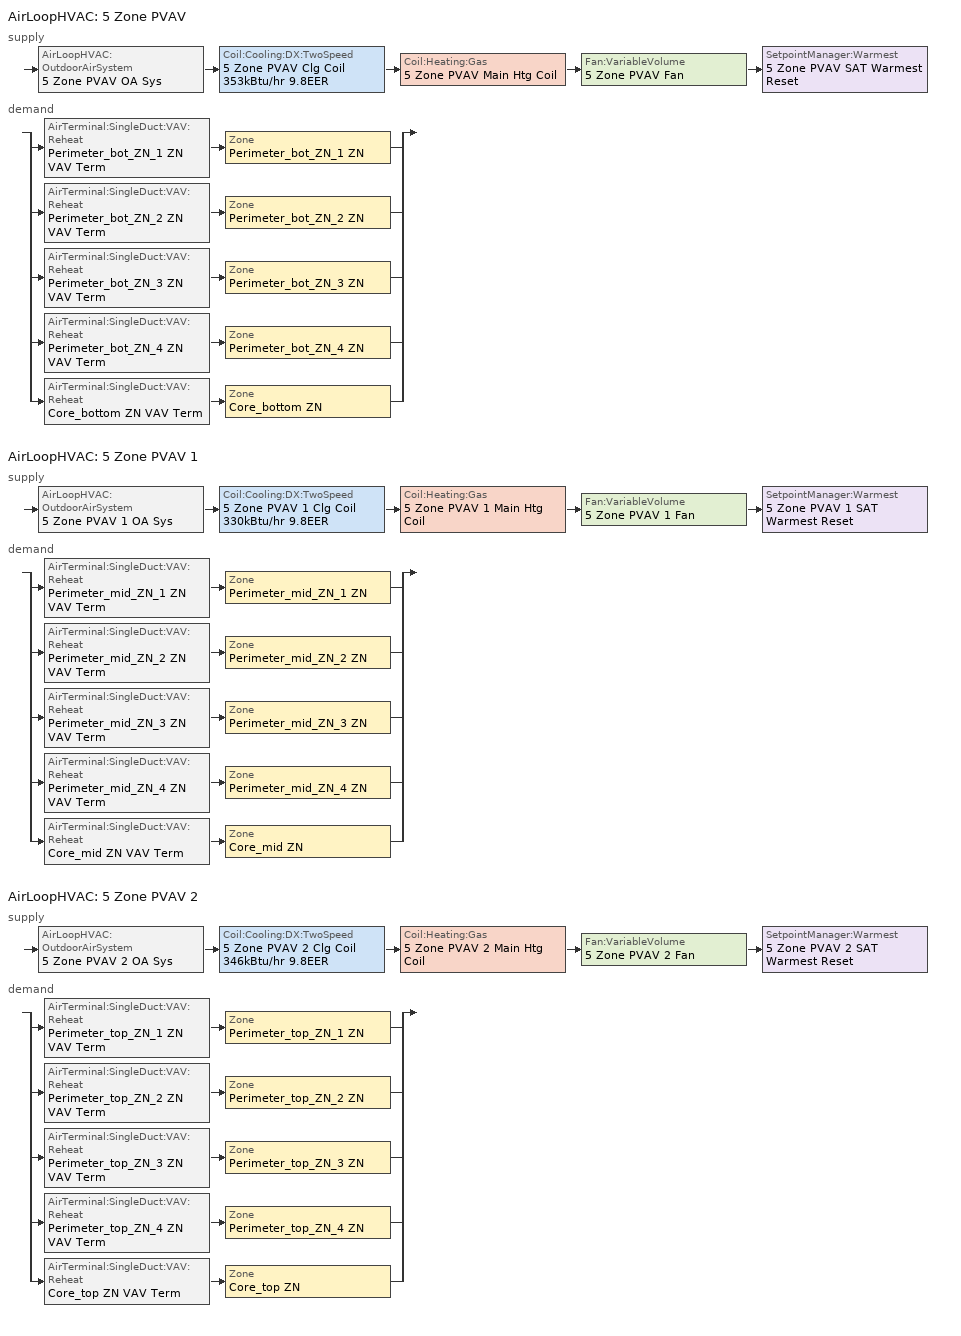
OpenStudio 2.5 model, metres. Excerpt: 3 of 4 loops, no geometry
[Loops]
AirLoopHVAC '5 Zone PVAV'
 supply: AirLoopHVAC:OutdoorAirSystem '5 Zone PVAV OA Sys' > Coil:Cooling:DX:TwoSpeed '5 Zone PVAV Clg Coil 353kBtu/hr 9.8EER' > Coil:Heating:Gas '5 Zone PVAV Main Htg Coil' > Fan:VariableVolume '5 Zone PVAV Fan' > SetpointManager:Warmest '5 Zone PVAV SAT Warmest Reset'
 demand: split
  | AirTerminal:SingleDuct:VAV:Reheat 'Perimeter_bot_ZN_1 ZN VAV Term' > Zone 'Perimeter_bot_ZN_1 ZN'
  | AirTerminal:SingleDuct:VAV:Reheat 'Perimeter_bot_ZN_2 ZN VAV Term' > Zone 'Perimeter_bot_ZN_2 ZN'
  | AirTerminal:SingleDuct:VAV:Reheat 'Perimeter_bot_ZN_3 ZN VAV Term' > Zone 'Perimeter_bot_ZN_3 ZN'
  | AirTerminal:SingleDuct:VAV:Reheat 'Perimeter_bot_ZN_4 ZN VAV Term' > Zone 'Perimeter_bot_ZN_4 ZN'
  | AirTerminal:SingleDuct:VAV:Reheat 'Core_bottom ZN VAV Term' > Zone 'Core_bottom ZN'
AirLoopHVAC '5 Zone PVAV 1'
 supply: AirLoopHVAC:OutdoorAirSystem '5 Zone PVAV 1 OA Sys' > Coil:Cooling:DX:TwoSpeed '5 Zone PVAV 1 Clg Coil 330kBtu/hr 9.8EER' > Coil:Heating:Gas '5 Zone PVAV 1 Main Htg Coil' > Fan:VariableVolume '5 Zone PVAV 1 Fan' > SetpointManager:Warmest '5 Zone PVAV 1 SAT Warmest Reset'
 demand: split
  | AirTerminal:SingleDuct:VAV:Reheat 'Perimeter_mid_ZN_1 ZN VAV Term' > Zone 'Perimeter_mid_ZN_1 ZN'
  | AirTerminal:SingleDuct:VAV:Reheat 'Perimeter_mid_ZN_2 ZN VAV Term' > Zone 'Perimeter_mid_ZN_2 ZN'
  | AirTerminal:SingleDuct:VAV:Reheat 'Perimeter_mid_ZN_3 ZN VAV Term' > Zone 'Perimeter_mid_ZN_3 ZN'
  | AirTerminal:SingleDuct:VAV:Reheat 'Perimeter_mid_ZN_4 ZN VAV Term' > Zone 'Perimeter_mid_ZN_4 ZN'
  | AirTerminal:SingleDuct:VAV:Reheat 'Core_mid ZN VAV Term' > Zone 'Core_mid ZN'
AirLoopHVAC '5 Zone PVAV 2'
 supply: AirLoopHVAC:OutdoorAirSystem '5 Zone PVAV 2 OA Sys' > Coil:Cooling:DX:TwoSpeed '5 Zone PVAV 2 Clg Coil 346kBtu/hr 9.8EER' > Coil:Heating:Gas '5 Zone PVAV 2 Main Htg Coil' > Fan:VariableVolume '5 Zone PVAV 2 Fan' > SetpointManager:Warmest '5 Zone PVAV 2 SAT Warmest Reset'
 demand: split
  | AirTerminal:SingleDuct:VAV:Reheat 'Perimeter_top_ZN_1 ZN VAV Term' > Zone 'Perimeter_top_ZN_1 ZN'
  | AirTerminal:SingleDuct:VAV:Reheat 'Perimeter_top_ZN_2 ZN VAV Term' > Zone 'Perimeter_top_ZN_2 ZN'
  | AirTerminal:SingleDuct:VAV:Reheat 'Perimeter_top_ZN_3 ZN VAV Term' > Zone 'Perimeter_top_ZN_3 ZN'
  | AirTerminal:SingleDuct:VAV:Reheat 'Perimeter_top_ZN_4 ZN VAV Term' > Zone 'Perimeter_top_ZN_4 ZN'
  | AirTerminal:SingleDuct:VAV:Reheat 'Core_top ZN VAV Term' > Zone 'Core_top ZN'
[Sizing:Zone] Zone Cooling Design Supply Air Temperature Input Method=SupplyAirTemperature; Zone Cooling Design Supply Air Temperature Difference {deltaC}=11.11; Zone Heating Design Supply Air Temperature Input Method=SupplyAirTemperature; Zone Heating Design Supply Air Temperature Difference {deltaC}=11.11; Zone Cooling Design Supply Air Humidity Ratio {kg-H2O/kg-air}=0.0085; Zone Heating Design Supply Air Humidity Ratio {kg-H2O/kg-air}=0.008; Cooling Design Air Flow Method=DesignDay; Heating Design Air Flow Method=DesignDay; Account for Dedicated Outdoor Air System=No; Dedicated Outdoor Air System Control Strategy=NeutralSupplyAir; Dedicated Outdoor Air Low Setpoint Temperature for Design {C}=autosize; Dedicated Outdoor Air High Setpoint Temperature for Design {C}=autosize
Name | Zone Cooling Design Supply Air Temperature {C} | Zone Heating Design Supply Air Temperature {C}
Core_bottom ZN; Core_mid ZN; Core_top ZN; Perimeter_bot_ZN_1 ZN; Perimeter_bot_ZN_2 ZN; Perimeter_bot_ZN_3 ZN; Perimeter_bot_ZN_4 ZN; Perimeter_mid_ZN_1 ZN; Perimeter_mid_ZN_2 ZN; Perimeter_mid_ZN_3 ZN; Perimeter_mid_ZN_4 ZN; Perimeter_top_ZN_1 ZN; Perimeter_top_ZN_2 ZN; Perimeter_top_ZN_3 ZN; Perimeter_top_ZN_4 ZN | 12.7778 | 50
FirstFloor_Plenum ZN; MidFloor_Plenum ZN; TopFloor_Plenum ZN | 14 | 40
[Zone equipment]
Core_bottom ZN: Core_bottom ZN VAV Term
Core_mid ZN: Core_mid ZN VAV Term
Core_top ZN: Core_top ZN VAV Term
Perimeter_bot_ZN_1 ZN: Perimeter_bot_ZN_1 ZN VAV Term
Perimeter_bot_ZN_2 ZN: Perimeter_bot_ZN_2 ZN VAV Term
Perimeter_bot_ZN_3 ZN: Perimeter_bot_ZN_3 ZN VAV Term
Perimeter_bot_ZN_4 ZN: Perimeter_bot_ZN_4 ZN VAV Term
Perimeter_mid_ZN_1 ZN: Perimeter_mid_ZN_1 ZN VAV Term
Perimeter_mid_ZN_2 ZN: Perimeter_mid_ZN_2 ZN VAV Term
Perimeter_mid_ZN_3 ZN: Perimeter_mid_ZN_3 ZN VAV Term
Perimeter_mid_ZN_4 ZN: Perimeter_mid_ZN_4 ZN VAV Term
Perimeter_top_ZN_1 ZN: Perimeter_top_ZN_1 ZN VAV Term
Perimeter_top_ZN_2 ZN: Perimeter_top_ZN_2 ZN VAV Term
Perimeter_top_ZN_3 ZN: Perimeter_top_ZN_3 ZN VAV Term
Perimeter_top_ZN_4 ZN: Perimeter_top_ZN_4 ZN VAV Term
[AirLoopHVAC] Availability Schedule=OfficeMedium HVACOperationSchd; Design Supply Air Flow Rate {m3/s}=AutoSize
5 Zone PVAV; 5 Zone PVAV 1; 5 Zone PVAV 2
[Sizing:System] Type of Load to Size On=Sensible; Design Outdoor Air Flow Rate {m3/s}=1.19517; Minimum System Air Flow Ratio=0.3; Preheat Design Temperature {C}=7; Preheat Design Humidity Ratio {kg-H2O/kg-Air}=0.008; Precool Design Temperature {C}=12.8; Precool Design Humidity Ratio {kg-H2O/kg-Air}=0.008; Central Cooling Design Supply Air Temperature {C}=12.7778; Central Heating Design Supply Air Temperature {C}=12.7778; Sizing Option=Coincident; 100% Outdoor Air in Cooling=No; 100% Outdoor Air in Heating=No; Central Cooling Design Supply Air Humidity Ratio {kg-H2O/kg-Air}=0.0085; Central Heating Design Supply Air Humidity Ratio {kg-H2O/kg-Air}=0.008; Cooling Design Air Flow Method=DesignDay; Cooling Design Air Flow Rate {m3/s}=0; Heating Design Air Flow Method=DesignDay; Heating Design Air Flow Rate {m3/s}=0; System Outdoor Air Method=ZoneSum; Zone Maximum Outdoor Air Fraction=1; Cooling Supply Air Flow Rate Per Floor Area {m3/s-m2}=0.00996765; Cooling Fraction of Autosized Cooling Supply Air Flow Rate=1; Cooling Supply Air Flow Rate Per Unit Cooling Capacity {m3/s-W}=3.94755e-05; Heating Supply Air Flow Rate Per Floor Area {m3/s-m2}=0.00996765; Heating Fraction of Autosized Heating Supply Air Flow Rate=1; Heating Fraction of Autosized Cooling Supply Air Flow Rate=1; Heating Supply Air Flow Rate Per Unit Heating Capacity {m3/s-W}=3.15882e-05; Cooling Design Capacity Method=CoolingDesignCapacity; Cooling Design Capacity {W}=autosize; Cooling Design Capacity Per Floor Area {W/m2}=234.7; Fraction of Autosized Cooling Design Capacity=1; Heating Design Capacity Method=HeatingDesignCapacity; Heating Design Capacity {W}=autosize; Heating Design Capacity Per Floor Area {W/m2}=157; Fraction of Autosized Heating Design Capacity=1; Central Cooling Capacity Control Method=OnOff
5 Zone PVAV; 5 Zone PVAV 1; 5 Zone PVAV 2
[AvailabilityManager:NightCycle] Control Type=CycleOnAny; Thermostat Tolerance {deltaC}=1; Cycling Run Time {s}=3600
Availability Manager Night Cycle 1; Availability Manager Night Cycle 2; Availability Manager Night Cycle 3
[Fan:VariableVolume] Availability Schedule=Always On Discrete; Fan Efficiency=0.6006; Pressure Rise {Pa}=1389.92; Maximum Flow Rate {m3/s}=Autosize; Fan Power Minimum Flow Rate Input Method=Fraction; Fan Power Minimum Flow Fraction=0.25; Fan Power Minimum Air Flow Rate {m3/s}=0; Motor Efficiency=0.924; Motor In Airstream Fraction=1; Fan Power Coefficient 1=0.04076; Fan Power Coefficient 2=0.0881; Fan Power Coefficient 3=-0.0729; Fan Power Coefficient 4=0.9437; Fan Power Coefficient 5=0
5 Zone PVAV Fan; 5 Zone PVAV 1 Fan; 5 Zone PVAV 2 Fan
[Coil:Heating:Gas] Availability Schedule=Always On Discrete; Gas Burner Efficiency=0.8; Nominal Capacity {W}=AutoSize; Parasitic Electric Load {W}=0; Parasitic Gas Load {W}=0
5 Zone PVAV Main Htg Coil; 5 Zone PVAV 1 Main Htg Coil; 5 Zone PVAV 2 Main Htg Coil
[Coil:Cooling:DX:TwoSpeed] Availability Schedule=Always On Discrete; Rated High Speed Total Cooling Capacity {W}=Autosize; Rated High Speed Sensible Heat Ratio=Autosize; Rated High Speed Air Flow Rate {m3/s}=Autosize; Total Cooling Capacity Function of Temperature Curve=PSZ-AC_Unitary_PackagecoolCapFT; Total Cooling Capacity Function of Flow Fraction Curve=PSZ-AC_Unitary_PackagecoolFFF; Energy Input Ratio Function of Temperature Curve=PSZ-AC DX Unitary Package EIRFT; Energy Input Ratio Function of Flow Fraction Curve=PSZ-AC_Unitary_PackagecoolEIRFFF; Part Load Fraction Correlation Curve=PSZ-AC_Unitary_PackagecoolPLR; Rated Low Speed Total Cooling Capacity {W}=Autosize; Rated Low Speed Sensible Heat Ratio=0.69; Low Speed Total Cooling Capacity Function of Temperature Curve=PSZ-AC_Unitary_PackagecoolCapFT; Low Speed Energy Input Ratio Function of Temperature Curve=PSZ-AC DX Unitary Package EIRFT; Condenser Type=AirCooled; High Speed Evaporative Condenser Effectiveness=0; High Speed Evaporative Condenser Air Flow Rate {m3/s}=Autosize; High Speed Evaporative Condenser Pump Rated Power Consumption {W}=Autosize; Low Speed Evaporative Condenser Effectiveness=0; Low Speed Evaporative Condenser Air Flow Rate {m3/s}=Autosize; Low Speed Evaporative Condenser Pump Rated Power Consumption {W}=Autosize; Basin Heater Capacity {W/K}=10; Basin Heater Setpoint Temperature {C}=2
Name | Rated High Speed COP {W/W} | Rated Low Speed COP {W/W}
5 Zone PVAV Clg Coil 353kBtu/hr 9.8EER | 3.58361 | 3.58361
5 Zone PVAV 1 Clg Coil 330kBtu/hr 9.8EER | 3.56624 | 3.56624
5 Zone PVAV 2 Clg Coil 346kBtu/hr 9.8EER | 3.57821 | 3.57821
[Controller:OutdoorAir] Minimum Outdoor Air Flow Rate {m3/s}=0; Maximum Outdoor Air Flow Rate {m3/s}=Autosize; Economizer Control Type=DifferentialDryBulb; Economizer Control Action Type=ModulateFlow; Lockout Type=NoLockout; Minimum Limit Type=FixedMinimum; Minimum Outdoor Air Schedule=OfficeMedium HVACOperationSchd; High Humidity Control=No; Heat Recovery Bypass Control Type=BypassWhenWithinEconomizerLimits
Name | Controller Mechanical Ventilation
Controller Outdoor Air 1 | 5 Zone PVAV Ventilation Controller
Controller Outdoor Air 2 | 5 Zone PVAV 1 Ventilation Controller
Controller Outdoor Air 3 | 5 Zone PVAV 2 Ventilation Controller
[Controller:MechanicalVentilation] Availability Schedule=OfficeMedium MinOA_MotorizedDamper_Sched; System Outdoor Air Method=VentilationRateProcedure
5 Zone PVAV Ventilation Controller; 5 Zone PVAV 1 Ventilation Controller; 5 Zone PVAV 2 Ventilation Controller
[AirLoopHVAC:OutdoorAirSystem]
Name | Controller
5 Zone PVAV OA Sys | Controller Outdoor Air 1
5 Zone PVAV 1 OA Sys | Controller Outdoor Air 2
5 Zone PVAV 2 OA Sys | Controller Outdoor Air 3
[Coil:Heating:Electric] Availability Schedule=Always On Discrete
Perimeter_bot_ZN_1 ZN Rht Coil; Perimeter_bot_ZN_2 ZN Rht Coil; Perimeter_bot_ZN_3 ZN Rht Coil; Perimeter_bot_ZN_4 ZN Rht Coil; Core_bottom ZN Rht Coil; Perimeter_mid_ZN_1 ZN Rht Coil; Perimeter_mid_ZN_2 ZN Rht Coil; Perimeter_mid_ZN_3 ZN Rht Coil; Perimeter_mid_ZN_4 ZN Rht Coil; Core_mid ZN Rht Coil; Perimeter_top_ZN_1 ZN Rht Coil; Perimeter_top_ZN_2 ZN Rht Coil; Perimeter_top_ZN_3 ZN Rht Coil; Perimeter_top_ZN_4 ZN Rht Coil; Core_top ZN Rht Coil
[AirTerminal:SingleDuct:VAV:Reheat] Availability Schedule=Always On Discrete; Maximum Air Flow Rate {m3/s}=AutoSize; Zone Minimum Air Flow Input Method=Constant; Fixed Minimum Air Flow Rate {m3/s}=0; Maximum Hot Water or Steam Flow Rate {m3/s}=AutoSize; Minimum Hot Water or Steam Flow Rate {m3/s}=0; Convergence Tolerance=0.001; Damper Heating Action=Normal; Maximum Flow per Zone Floor Area During Reheat {m3/s-m2}=AutoSize; Maximum Flow Fraction During Reheat=AutoSize; Maximum Reheat Air Temperature {C}=50; Control For Outdoor Air=No
Name | Constant Minimum Air Flow Fraction | Reheat Coil
Perimeter_bot_ZN_1 ZN VAV Term | 0.3 | Perimeter_bot_ZN_1 ZN Rht Coil
Perimeter_bot_ZN_2 ZN VAV Term | 0.3 | Perimeter_bot_ZN_2 ZN Rht Coil
Perimeter_bot_ZN_3 ZN VAV Term | 0.308688 | Perimeter_bot_ZN_3 ZN Rht Coil
Perimeter_bot_ZN_4 ZN VAV Term | 0.3 | Perimeter_bot_ZN_4 ZN Rht Coil
Core_bottom ZN VAV Term | 0.3 | Core_bottom ZN Rht Coil
Perimeter_mid_ZN_1 ZN VAV Term | 0.3 | Perimeter_mid_ZN_1 ZN Rht Coil
Perimeter_mid_ZN_2 ZN VAV Term | 0.3 | Perimeter_mid_ZN_2 ZN Rht Coil
Perimeter_mid_ZN_3 ZN VAV Term | 0.3 | Perimeter_mid_ZN_3 ZN Rht Coil
Perimeter_mid_ZN_4 ZN VAV Term | 0.3 | Perimeter_mid_ZN_4 ZN Rht Coil
Core_mid ZN VAV Term | 0.343996 | Core_mid ZN Rht Coil
Perimeter_top_ZN_1 ZN VAV Term | 0.3 | Perimeter_top_ZN_1 ZN Rht Coil
Perimeter_top_ZN_2 ZN VAV Term | 0.3 | Perimeter_top_ZN_2 ZN Rht Coil
Perimeter_top_ZN_3 ZN VAV Term | 0.3 | Perimeter_top_ZN_3 ZN Rht Coil
Perimeter_top_ZN_4 ZN VAV Term | 0.3 | Perimeter_top_ZN_4 ZN Rht Coil
Core_top ZN VAV Term | 0.340541 | Core_top ZN Rht Coil
[AirLoopHVAC:ReturnPlenum]
Name | ThermalZone
Air Loop HVAC Return Plenum 1 | FirstFloor_Plenum ZN
Air Loop HVAC Return Plenum 2 | MidFloor_Plenum ZN
Air Loop HVAC Return Plenum 3 | TopFloor_Plenum ZN
[SetpointManager:Warmest] Control Variable=Temperature; Minimum Setpoint Temperature {C}=12.7778; Maximum Setpoint Temperature {C}=15.5556; Strategy=MaximumTemperature
5 Zone PVAV SAT Warmest Reset; 5 Zone PVAV 1 SAT Warmest Reset; 5 Zone PVAV 2 SAT Warmest Reset
[Schedule:Ruleset]
Name | Default Day Schedule | Summer Design Day Schedule | Winter Design Day Schedule
OfficeMedium HVACOperationSchd | OfficeMedium HVACOperationSchd Default | OfficeMedium HVACOperationSchd Summer Design Day | OfficeMedium HVACOperationSchd Winter Design Day
OfficeMedium MinOA_MotorizedDamper_Sched | OfficeMedium MinOA_MotorizedDamper_Sched Default | OfficeMedium MinOA_MotorizedDamper_Sched Summer Design Day | OfficeMedium MinOA_MotorizedDamper_Sched Winter Design Day
[Schedule:Day]
OfficeMedium HVACOperationSchd Default; OfficeMedium MinOA_MotorizedDamper_Sched Default: 24, 0, 0
OfficeMedium HVACOperationSchd Summer Design Day; OfficeMedium HVACOperationSchd SmrDsn|Wkdy Day: 6, 0, 0, 22, 0, 1, 24, 0, 0
OfficeMedium HVACOperationSchd Winter Design Day; OfficeMedium HVACOperationSchd WntrDsn|Sat Day: 6, 0, 0, 18, 0, 1, 24, 0, 0
OfficeMedium MinOA_MotorizedDamper_Sched Summer Design Day; OfficeMedium MinOA_MotorizedDamper_Sched SmrDsn|Wkdy Day: 7, 0, 0, 22, 0, 1, 24, 0, 0
OfficeMedium MinOA_MotorizedDamper_Sched Winter Design Day; OfficeMedium MinOA_MotorizedDamper_Sched WntrDsn|Sat Day: 7, 0, 0, 18, 0, 1, 24, 0, 0
[Schedule:Rule] Date Specification Type=DateRange; Start Month=1; Start Day=1; End Month=12; End Day=31
Name | Schedule Ruleset | Rule Order | Day Schedule | Apply Monday | Apply Tuesday | Apply Wednesday | Apply Thursday | Apply Friday | Apply Saturday
Schedule Rule 16 | OfficeMedium HVACOperationSchd | 1 | OfficeMedium HVACOperationSchd SmrDsn|Wkdy Day | Yes | Yes | Yes | Yes | Yes
Schedule Rule 17 | OfficeMedium HVACOperationSchd | 0 | OfficeMedium HVACOperationSchd WntrDsn|Sat Day |  |  |  |  |  | Yes
Schedule Rule 18 | OfficeMedium MinOA_MotorizedDamper_Sched | 1 | OfficeMedium MinOA_MotorizedDamper_Sched SmrDsn|Wkdy Day | Yes | Yes | Yes | Yes | Yes
Schedule Rule 19 | OfficeMedium MinOA_MotorizedDamper_Sched | 0 | OfficeMedium MinOA_MotorizedDamper_Sched WntrDsn|Sat Day |  |  |  |  |  | Yes
[Schedule:Constant]
Always On Discrete: Value=1
[Curve:Biquadratic] Minimum Value of x=12.77778; Maximum Value of x=23.88889; Minimum Value of y=21.11111; Maximum Value of y=46.11111
Name | Coefficient1 Constant | Coefficient2 x | Coefficient3 x**2 | Coefficient4 y | Coefficient5 y**2 | Coefficient6 x*y
PSZ-AC_Unitary_PackagecoolCapFT | 0.766956 | 0.0107756 | -4.14703e-05 | 0.00134961 | -0.000261144 | 0.000457488
PSZ-AC DX Unitary Package EIRFT | 0.297145 | 0.0430933 | -0.000748766 | 0.00597727 | 0.000482112 | -0.000956448
[Curve:Quadratic]
Name | Coefficient1 Constant | Coefficient2 x | Coefficient3 x**2 | Minimum Value of x | Maximum Value of x
PSZ-AC_Unitary_PackagecoolFFF | 0.8 | 0.2 | 0 | 0.5 | 1.5
PSZ-AC_Unitary_PackagecoolEIRFFF | 1.156 | -0.1816 | 0.0256 | 0.5 | 1.5
PSZ-AC_Unitary_PackagecoolPLR | 0.75 | 0.25 | 0 | 0 | 1
